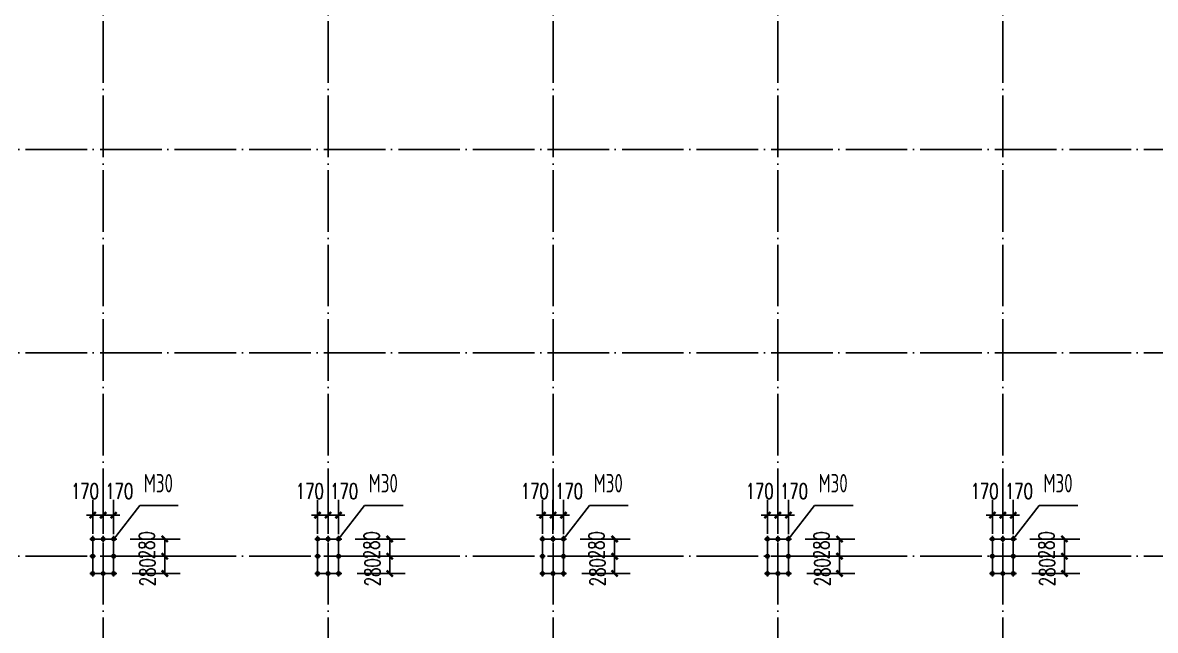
# Model space of a CAD drawing. Extents: x -89996 to 1006241, y -2176 to 440573.
# Drawn here: x 432860 to 469624, y 133138 to 152866 of the extents above; entities that cross this region are included whole.
import ezdxf
from ezdxf.enums import TextEntityAlignment as Align

# ---------------------------------------------------------------- set-up
doc = ezdxf.new("R2010")
doc.units = 0
doc.header["$LTSCALE"] = 1000
doc.header["$MEASUREMENT"] = 0
doc.linetypes.add('DOTE', pattern=[2.42, 2, -0.2, 0.02, -0.2])
for name, color, linetype in [('AXIS', 3, 'Continuous'), ('DOTE', 1, 'DOTE'), ('TEXT', 7, 'Continuous')]:
    doc.layers.add(name, color=color, linetype=linetype)
doc.styles.add('_TCH_DIM_T3', font='SIMPLEX', dxfattribs={"width": 0.705882, "bigfont": 'GBCBIG'})
doc.styles.add('TSSD_Label', font='tssdeng.shx', dxfattribs={"width": 0.7, "bigfont": 'hztxt.shx'})
doc.dimstyles.new('TCH-200-2', dxfattribs={"dimtxt": 500, "dimasz": 200, "dimexe": 500, "dimexo": 600, "dimgap": 252.5, "dimtad": 1, "dimdec": 0, "dimlfac": 0.5, "dimzin": 0, "dimdsep": 46, "dimtxsty": '_TCH_DIM_T3', "dimblk": 'ARCHTICK', "dimcen": 0.09, "dimclrd": 124, "dimclre": 124, "dimclrt": 7, "dimazin": 2, "dimtfac": 1, "dimtdec": 0, "dimtix": 1, "dimtmove": 2, "dimatfit": 3, "dimfxl": 0, "dimtolj": 1, "dimtzin": 0, "dimarcsym": 0})

# ---------------------------------------------------------------- blocks, each defined once
blk = doc.blocks.new('_ArchTick')
at = {"color": 0, "linetype": 'ByBlock', "const_width": 0.4}
blk.add_lwpolyline([(-0.5, -0.5), (0.5, 0.5)], dxfattribs=at)
blk = doc.blocks.new('*D1789')
at = {"color": 124, "linetype": 'ByBlock', "lineweight": -2, "transparency": 16777216}
for p, q in [((435133, 136276), (435133, 137378)), ((435473, 136273), (435473, 137378)), ((435133, 136878), (434933, 136878)), ((435473, 136878), (435133, 136878)), ((435473, 136878), (435673, 136878))]:
    blk.add_line(p, q, dxfattribs=at)
at = {"layer": 'Defpoints', "color": 0, "linetype": 'ByBlock', "transparency": 16777216}
for p in [(435133, 136878), (435133, 135676), (435473, 135673)]:
    blk.add_point(p, dxfattribs=at)
at = {"color": 124, "linetype": 'ByBlock', "lineweight": -2, "transparency": 16777216, "xscale": 200, "yscale": 200, "zscale": 200}
blk.add_blockref('_ArchTick', (435133, 136878), dxfattribs=at)
at = {"color": 124, "linetype": 'ByBlock', "lineweight": -2, "transparency": 16777216, "xscale": 200, "yscale": 200, "zscale": 200, "rotation": 180}
blk.add_blockref('_ArchTick', (435473, 136878), dxfattribs=at)
at = {"color": 7, "linetype": 'ByBlock', "transparency": 16777216, "insert": (434881, 137655), "char_height": 500, "attachment_point": 5, "style": '_TCH_DIM_T3'}
blk.add_mtext('\\A1;170', dxfattribs=at)
blk = doc.blocks.new('*D1790')
at = {"color": 124, "linetype": 'ByBlock', "lineweight": -2, "transparency": 16777216}
for p, q in [((435473, 136273), (435473, 137378)), ((435813, 136263), (435813, 137378)), ((435473, 136878), (435273, 136878)), ((435473, 136878), (435813, 136878)), ((435813, 136878), (436013, 136878))]:
    blk.add_line(p, q, dxfattribs=at)
at = {"layer": 'Defpoints', "color": 0, "linetype": 'ByBlock', "transparency": 16777216}
for p in [(435813, 136878), (435473, 135673), (435813, 135663)]:
    blk.add_point(p, dxfattribs=at)
at = {"color": 124, "linetype": 'ByBlock', "lineweight": -2, "transparency": 16777216, "xscale": 200, "yscale": 200, "zscale": 200}
blk.add_blockref('_ArchTick', (435473, 136878), dxfattribs=at)
at = {"color": 124, "linetype": 'ByBlock', "lineweight": -2, "transparency": 16777216, "xscale": 200, "yscale": 200, "zscale": 200, "rotation": 180}
blk.add_blockref('_ArchTick', (435813, 136878), dxfattribs=at)
at = {"color": 7, "linetype": 'ByBlock', "transparency": 16777216, "insert": (435995, 137655), "char_height": 500, "attachment_point": 5, "style": '_TCH_DIM_T3'}
blk.add_mtext('\\A1;170', dxfattribs=at)
blk = doc.blocks.new('*D1791')
at = {"color": 124, "linetype": 'ByBlock', "lineweight": -2, "transparency": 16777216}
for p, q in [((436353, 136103), (437973, 136103)), ((437473, 136103), (437473, 135543)), ((436413, 135543), (437973, 135543))]:
    blk.add_line(p, q, dxfattribs=at)
at = {"layer": 'Defpoints', "color": 0, "linetype": 'ByBlock', "transparency": 16777216}
for p in [(435753, 136103), (435813, 135543), (437473, 135543)]:
    blk.add_point(p, dxfattribs=at)
at = {"color": 124, "linetype": 'ByBlock', "lineweight": -2, "transparency": 16777216, "xscale": 200, "yscale": 200, "zscale": 200}
for p, rotation in [((437473, 136103), 90), ((437473, 135543), 270)]:
    blk.add_blockref('_ArchTick', p, dxfattribs=dict(at, rotation=rotation))
at = {"color": 7, "linetype": 'ByBlock', "transparency": 16777216, "insert": (436888, 135902), "char_height": 500, "attachment_point": 5, "rotation": 90, "style": '_TCH_DIM_T3'}
blk.add_mtext('\\A1;280', dxfattribs=at)
blk = doc.blocks.new('*D1792')
at = {"color": 124, "linetype": 'ByBlock', "lineweight": -2, "transparency": 16777216}
for p, q in [((436413, 135543), (437973, 135543)), ((437473, 134983), (437473, 135543)), ((436413, 134983), (437973, 134983))]:
    blk.add_line(p, q, dxfattribs=at)
at = {"layer": 'Defpoints', "color": 0, "linetype": 'ByBlock', "transparency": 16777216}
for p in [(435813, 135543), (437473, 135543), (435813, 134983)]:
    blk.add_point(p, dxfattribs=at)
at = {"color": 124, "linetype": 'ByBlock', "lineweight": -2, "transparency": 16777216, "xscale": 200, "yscale": 200, "zscale": 200}
for p, rotation in [((437473, 135543), 90), ((437473, 134983), 270)]:
    blk.add_blockref('_ArchTick', p, dxfattribs=dict(at, rotation=rotation))
at = {"color": 7, "linetype": 'ByBlock', "transparency": 16777216, "insert": (436914, 135024), "char_height": 500, "attachment_point": 5, "rotation": 90, "style": '_TCH_DIM_T3'}
blk.add_mtext('\\A1;280', dxfattribs=at)
blk = doc.blocks.new('*D1793')
at = {"color": 124, "linetype": 'ByBlock', "lineweight": -2, "transparency": 16777216}
for p, q in [((442433, 136276), (442433, 137378)), ((442773, 136273), (442773, 137378)), ((442433, 136878), (442233, 136878)), ((442773, 136878), (442433, 136878)), ((442773, 136878), (442973, 136878))]:
    blk.add_line(p, q, dxfattribs=at)
at = {"layer": 'Defpoints', "color": 0, "linetype": 'ByBlock', "transparency": 16777216}
for p in [(442433, 136878), (442433, 135676), (442773, 135673)]:
    blk.add_point(p, dxfattribs=at)
at = {"color": 124, "linetype": 'ByBlock', "lineweight": -2, "transparency": 16777216, "xscale": 200, "yscale": 200, "zscale": 200}
blk.add_blockref('_ArchTick', (442433, 136878), dxfattribs=at)
at = {"color": 124, "linetype": 'ByBlock', "lineweight": -2, "transparency": 16777216, "xscale": 200, "yscale": 200, "zscale": 200, "rotation": 180}
blk.add_blockref('_ArchTick', (442773, 136878), dxfattribs=at)
at = {"color": 7, "linetype": 'ByBlock', "transparency": 16777216, "insert": (442181, 137655), "char_height": 500, "attachment_point": 5, "style": '_TCH_DIM_T3'}
blk.add_mtext('\\A1;170', dxfattribs=at)
blk = doc.blocks.new('*D1794')
at = {"color": 124, "linetype": 'ByBlock', "lineweight": -2, "transparency": 16777216}
for p, q in [((442773, 136273), (442773, 137378)), ((443113, 136263), (443113, 137378)), ((442773, 136878), (442573, 136878)), ((442773, 136878), (443113, 136878)), ((443113, 136878), (443313, 136878))]:
    blk.add_line(p, q, dxfattribs=at)
at = {"layer": 'Defpoints', "color": 0, "linetype": 'ByBlock', "transparency": 16777216}
for p in [(443113, 136878), (442773, 135673), (443113, 135663)]:
    blk.add_point(p, dxfattribs=at)
at = {"color": 124, "linetype": 'ByBlock', "lineweight": -2, "transparency": 16777216, "xscale": 200, "yscale": 200, "zscale": 200}
blk.add_blockref('_ArchTick', (442773, 136878), dxfattribs=at)
at = {"color": 124, "linetype": 'ByBlock', "lineweight": -2, "transparency": 16777216, "xscale": 200, "yscale": 200, "zscale": 200, "rotation": 180}
blk.add_blockref('_ArchTick', (443113, 136878), dxfattribs=at)
at = {"color": 7, "linetype": 'ByBlock', "transparency": 16777216, "insert": (443295, 137655), "char_height": 500, "attachment_point": 5, "style": '_TCH_DIM_T3'}
blk.add_mtext('\\A1;170', dxfattribs=at)
blk = doc.blocks.new('*D1795')
at = {"color": 124, "linetype": 'ByBlock', "lineweight": -2, "transparency": 16777216}
for p, q in [((443653, 136103), (445273, 136103)), ((444773, 136103), (444773, 135543)), ((443713, 135543), (445273, 135543))]:
    blk.add_line(p, q, dxfattribs=at)
at = {"layer": 'Defpoints', "color": 0, "linetype": 'ByBlock', "transparency": 16777216}
for p in [(443053, 136103), (443113, 135543), (444773, 135543)]:
    blk.add_point(p, dxfattribs=at)
at = {"color": 124, "linetype": 'ByBlock', "lineweight": -2, "transparency": 16777216, "xscale": 200, "yscale": 200, "zscale": 200}
for p, rotation in [((444773, 136103), 90), ((444773, 135543), 270)]:
    blk.add_blockref('_ArchTick', p, dxfattribs=dict(at, rotation=rotation))
at = {"color": 7, "linetype": 'ByBlock', "transparency": 16777216, "insert": (444188, 135902), "char_height": 500, "attachment_point": 5, "rotation": 90, "style": '_TCH_DIM_T3'}
blk.add_mtext('\\A1;280', dxfattribs=at)
blk = doc.blocks.new('*D1796')
at = {"color": 124, "linetype": 'ByBlock', "lineweight": -2, "transparency": 16777216}
for p, q in [((443713, 135543), (445273, 135543)), ((444773, 134983), (444773, 135543)), ((443713, 134983), (445273, 134983))]:
    blk.add_line(p, q, dxfattribs=at)
at = {"layer": 'Defpoints', "color": 0, "linetype": 'ByBlock', "transparency": 16777216}
for p in [(443113, 135543), (444773, 135543), (443113, 134983)]:
    blk.add_point(p, dxfattribs=at)
at = {"color": 124, "linetype": 'ByBlock', "lineweight": -2, "transparency": 16777216, "xscale": 200, "yscale": 200, "zscale": 200}
for p, rotation in [((444773, 135543), 90), ((444773, 134983), 270)]:
    blk.add_blockref('_ArchTick', p, dxfattribs=dict(at, rotation=rotation))
at = {"color": 7, "linetype": 'ByBlock', "transparency": 16777216, "insert": (444214, 135024), "char_height": 500, "attachment_point": 5, "rotation": 90, "style": '_TCH_DIM_T3'}
blk.add_mtext('\\A1;280', dxfattribs=at)
blk = doc.blocks.new('*D1797')
at = {"color": 124, "linetype": 'ByBlock', "lineweight": -2, "transparency": 16777216}
for p, q in [((449733, 136276), (449733, 137378)), ((450073, 136273), (450073, 137378)), ((449733, 136878), (449533, 136878)), ((450073, 136878), (449733, 136878)), ((450073, 136878), (450273, 136878))]:
    blk.add_line(p, q, dxfattribs=at)
at = {"layer": 'Defpoints', "color": 0, "linetype": 'ByBlock', "transparency": 16777216}
for p in [(449733, 136878), (449733, 135676), (450073, 135673)]:
    blk.add_point(p, dxfattribs=at)
at = {"color": 124, "linetype": 'ByBlock', "lineweight": -2, "transparency": 16777216, "xscale": 200, "yscale": 200, "zscale": 200}
blk.add_blockref('_ArchTick', (449733, 136878), dxfattribs=at)
at = {"color": 124, "linetype": 'ByBlock', "lineweight": -2, "transparency": 16777216, "xscale": 200, "yscale": 200, "zscale": 200, "rotation": 180}
blk.add_blockref('_ArchTick', (450073, 136878), dxfattribs=at)
at = {"color": 7, "linetype": 'ByBlock', "transparency": 16777216, "insert": (449481, 137655), "char_height": 500, "attachment_point": 5, "style": '_TCH_DIM_T3'}
blk.add_mtext('\\A1;170', dxfattribs=at)
blk = doc.blocks.new('*D1798')
at = {"color": 124, "linetype": 'ByBlock', "lineweight": -2, "transparency": 16777216}
for p, q in [((450073, 136273), (450073, 137378)), ((450413, 136263), (450413, 137378)), ((450073, 136878), (449873, 136878)), ((450073, 136878), (450413, 136878)), ((450413, 136878), (450613, 136878))]:
    blk.add_line(p, q, dxfattribs=at)
at = {"layer": 'Defpoints', "color": 0, "linetype": 'ByBlock', "transparency": 16777216}
for p in [(450413, 136878), (450073, 135673), (450413, 135663)]:
    blk.add_point(p, dxfattribs=at)
at = {"color": 124, "linetype": 'ByBlock', "lineweight": -2, "transparency": 16777216, "xscale": 200, "yscale": 200, "zscale": 200}
blk.add_blockref('_ArchTick', (450073, 136878), dxfattribs=at)
at = {"color": 124, "linetype": 'ByBlock', "lineweight": -2, "transparency": 16777216, "xscale": 200, "yscale": 200, "zscale": 200, "rotation": 180}
blk.add_blockref('_ArchTick', (450413, 136878), dxfattribs=at)
at = {"color": 7, "linetype": 'ByBlock', "transparency": 16777216, "insert": (450595, 137655), "char_height": 500, "attachment_point": 5, "style": '_TCH_DIM_T3'}
blk.add_mtext('\\A1;170', dxfattribs=at)
blk = doc.blocks.new('*D1799')
at = {"color": 124, "linetype": 'ByBlock', "lineweight": -2, "transparency": 16777216}
for p, q in [((450953, 136103), (452573, 136103)), ((452073, 136103), (452073, 135543)), ((451013, 135543), (452573, 135543))]:
    blk.add_line(p, q, dxfattribs=at)
at = {"layer": 'Defpoints', "color": 0, "linetype": 'ByBlock', "transparency": 16777216}
for p in [(450353, 136103), (450413, 135543), (452073, 135543)]:
    blk.add_point(p, dxfattribs=at)
at = {"color": 124, "linetype": 'ByBlock', "lineweight": -2, "transparency": 16777216, "xscale": 200, "yscale": 200, "zscale": 200}
for p, rotation in [((452073, 136103), 90), ((452073, 135543), 270)]:
    blk.add_blockref('_ArchTick', p, dxfattribs=dict(at, rotation=rotation))
at = {"color": 7, "linetype": 'ByBlock', "transparency": 16777216, "insert": (451488, 135902), "char_height": 500, "attachment_point": 5, "rotation": 90, "style": '_TCH_DIM_T3'}
blk.add_mtext('\\A1;280', dxfattribs=at)
blk = doc.blocks.new('*D1800')
at = {"color": 124, "linetype": 'ByBlock', "lineweight": -2, "transparency": 16777216}
for p, q in [((451013, 135543), (452573, 135543)), ((452073, 134983), (452073, 135543)), ((451013, 134983), (452573, 134983))]:
    blk.add_line(p, q, dxfattribs=at)
at = {"layer": 'Defpoints', "color": 0, "linetype": 'ByBlock', "transparency": 16777216}
for p in [(450413, 135543), (452073, 135543), (450413, 134983)]:
    blk.add_point(p, dxfattribs=at)
at = {"color": 124, "linetype": 'ByBlock', "lineweight": -2, "transparency": 16777216, "xscale": 200, "yscale": 200, "zscale": 200}
for p, rotation in [((452073, 135543), 90), ((452073, 134983), 270)]:
    blk.add_blockref('_ArchTick', p, dxfattribs=dict(at, rotation=rotation))
at = {"color": 7, "linetype": 'ByBlock', "transparency": 16777216, "insert": (451514, 135024), "char_height": 500, "attachment_point": 5, "rotation": 90, "style": '_TCH_DIM_T3'}
blk.add_mtext('\\A1;280', dxfattribs=at)
blk = doc.blocks.new('*D1801')
at = {"color": 124, "linetype": 'ByBlock', "lineweight": -2, "transparency": 16777216}
for p, q in [((457033, 136276), (457033, 137378)), ((457373, 136273), (457373, 137378)), ((457033, 136878), (456833, 136878)), ((457373, 136878), (457033, 136878)), ((457373, 136878), (457573, 136878))]:
    blk.add_line(p, q, dxfattribs=at)
at = {"layer": 'Defpoints', "color": 0, "linetype": 'ByBlock', "transparency": 16777216}
for p in [(457033, 136878), (457033, 135676), (457373, 135673)]:
    blk.add_point(p, dxfattribs=at)
at = {"color": 124, "linetype": 'ByBlock', "lineweight": -2, "transparency": 16777216, "xscale": 200, "yscale": 200, "zscale": 200}
blk.add_blockref('_ArchTick', (457033, 136878), dxfattribs=at)
at = {"color": 124, "linetype": 'ByBlock', "lineweight": -2, "transparency": 16777216, "xscale": 200, "yscale": 200, "zscale": 200, "rotation": 180}
blk.add_blockref('_ArchTick', (457373, 136878), dxfattribs=at)
at = {"color": 7, "linetype": 'ByBlock', "transparency": 16777216, "insert": (456781, 137655), "char_height": 500, "attachment_point": 5, "style": '_TCH_DIM_T3'}
blk.add_mtext('\\A1;170', dxfattribs=at)
blk = doc.blocks.new('*D1802')
at = {"color": 124, "linetype": 'ByBlock', "lineweight": -2, "transparency": 16777216}
for p, q in [((457373, 136273), (457373, 137378)), ((457713, 136263), (457713, 137378)), ((457373, 136878), (457173, 136878)), ((457373, 136878), (457713, 136878)), ((457713, 136878), (457913, 136878))]:
    blk.add_line(p, q, dxfattribs=at)
at = {"layer": 'Defpoints', "color": 0, "linetype": 'ByBlock', "transparency": 16777216}
for p in [(457713, 136878), (457373, 135673), (457713, 135663)]:
    blk.add_point(p, dxfattribs=at)
at = {"color": 124, "linetype": 'ByBlock', "lineweight": -2, "transparency": 16777216, "xscale": 200, "yscale": 200, "zscale": 200}
blk.add_blockref('_ArchTick', (457373, 136878), dxfattribs=at)
at = {"color": 124, "linetype": 'ByBlock', "lineweight": -2, "transparency": 16777216, "xscale": 200, "yscale": 200, "zscale": 200, "rotation": 180}
blk.add_blockref('_ArchTick', (457713, 136878), dxfattribs=at)
at = {"color": 7, "linetype": 'ByBlock', "transparency": 16777216, "insert": (457895, 137655), "char_height": 500, "attachment_point": 5, "style": '_TCH_DIM_T3'}
blk.add_mtext('\\A1;170', dxfattribs=at)
blk = doc.blocks.new('*D1803')
at = {"color": 124, "linetype": 'ByBlock', "lineweight": -2, "transparency": 16777216}
for p, q in [((458253, 136103), (459873, 136103)), ((459373, 136103), (459373, 135543)), ((458313, 135543), (459873, 135543))]:
    blk.add_line(p, q, dxfattribs=at)
at = {"layer": 'Defpoints', "color": 0, "linetype": 'ByBlock', "transparency": 16777216}
for p in [(457653, 136103), (457713, 135543), (459373, 135543)]:
    blk.add_point(p, dxfattribs=at)
at = {"color": 124, "linetype": 'ByBlock', "lineweight": -2, "transparency": 16777216, "xscale": 200, "yscale": 200, "zscale": 200}
for p, rotation in [((459373, 136103), 90), ((459373, 135543), 270)]:
    blk.add_blockref('_ArchTick', p, dxfattribs=dict(at, rotation=rotation))
at = {"color": 7, "linetype": 'ByBlock', "transparency": 16777216, "insert": (458788, 135902), "char_height": 500, "attachment_point": 5, "rotation": 90, "style": '_TCH_DIM_T3'}
blk.add_mtext('\\A1;280', dxfattribs=at)
blk = doc.blocks.new('*D1804')
at = {"color": 124, "linetype": 'ByBlock', "lineweight": -2, "transparency": 16777216}
for p, q in [((458313, 135543), (459873, 135543)), ((459373, 134983), (459373, 135543)), ((458313, 134983), (459873, 134983))]:
    blk.add_line(p, q, dxfattribs=at)
at = {"layer": 'Defpoints', "color": 0, "linetype": 'ByBlock', "transparency": 16777216}
for p in [(457713, 135543), (459373, 135543), (457713, 134983)]:
    blk.add_point(p, dxfattribs=at)
at = {"color": 124, "linetype": 'ByBlock', "lineweight": -2, "transparency": 16777216, "xscale": 200, "yscale": 200, "zscale": 200}
for p, rotation in [((459373, 135543), 90), ((459373, 134983), 270)]:
    blk.add_blockref('_ArchTick', p, dxfattribs=dict(at, rotation=rotation))
at = {"color": 7, "linetype": 'ByBlock', "transparency": 16777216, "insert": (458814, 135024), "char_height": 500, "attachment_point": 5, "rotation": 90, "style": '_TCH_DIM_T3'}
blk.add_mtext('\\A1;280', dxfattribs=at)
blk = doc.blocks.new('*D1805')
at = {"color": 124, "linetype": 'ByBlock', "lineweight": -2, "transparency": 16777216}
for p, q in [((464333, 136276), (464333, 137378)), ((464673, 136273), (464673, 137378)), ((464333, 136878), (464133, 136878)), ((464673, 136878), (464333, 136878)), ((464673, 136878), (464873, 136878))]:
    blk.add_line(p, q, dxfattribs=at)
at = {"layer": 'Defpoints', "color": 0, "linetype": 'ByBlock', "transparency": 16777216}
for p in [(464333, 136878), (464333, 135676), (464673, 135673)]:
    blk.add_point(p, dxfattribs=at)
at = {"color": 124, "linetype": 'ByBlock', "lineweight": -2, "transparency": 16777216, "xscale": 200, "yscale": 200, "zscale": 200}
blk.add_blockref('_ArchTick', (464333, 136878), dxfattribs=at)
at = {"color": 124, "linetype": 'ByBlock', "lineweight": -2, "transparency": 16777216, "xscale": 200, "yscale": 200, "zscale": 200, "rotation": 180}
blk.add_blockref('_ArchTick', (464673, 136878), dxfattribs=at)
at = {"color": 7, "linetype": 'ByBlock', "transparency": 16777216, "insert": (464081, 137655), "char_height": 500, "attachment_point": 5, "style": '_TCH_DIM_T3'}
blk.add_mtext('\\A1;170', dxfattribs=at)
blk = doc.blocks.new('*D1806')
at = {"color": 124, "linetype": 'ByBlock', "lineweight": -2, "transparency": 16777216}
for p, q in [((464673, 136273), (464673, 137378)), ((465013, 136263), (465013, 137378)), ((464673, 136878), (464473, 136878)), ((464673, 136878), (465013, 136878)), ((465013, 136878), (465213, 136878))]:
    blk.add_line(p, q, dxfattribs=at)
at = {"layer": 'Defpoints', "color": 0, "linetype": 'ByBlock', "transparency": 16777216}
for p in [(465013, 136878), (464673, 135673), (465013, 135663)]:
    blk.add_point(p, dxfattribs=at)
at = {"color": 124, "linetype": 'ByBlock', "lineweight": -2, "transparency": 16777216, "xscale": 200, "yscale": 200, "zscale": 200}
blk.add_blockref('_ArchTick', (464673, 136878), dxfattribs=at)
at = {"color": 124, "linetype": 'ByBlock', "lineweight": -2, "transparency": 16777216, "xscale": 200, "yscale": 200, "zscale": 200, "rotation": 180}
blk.add_blockref('_ArchTick', (465013, 136878), dxfattribs=at)
at = {"color": 7, "linetype": 'ByBlock', "transparency": 16777216, "insert": (465195, 137655), "char_height": 500, "attachment_point": 5, "style": '_TCH_DIM_T3'}
blk.add_mtext('\\A1;170', dxfattribs=at)
blk = doc.blocks.new('*D1807')
at = {"color": 124, "linetype": 'ByBlock', "lineweight": -2, "transparency": 16777216}
for p, q in [((465553, 136103), (467173, 136103)), ((466673, 136103), (466673, 135543)), ((465613, 135543), (467173, 135543))]:
    blk.add_line(p, q, dxfattribs=at)
at = {"layer": 'Defpoints', "color": 0, "linetype": 'ByBlock', "transparency": 16777216}
for p in [(464953, 136103), (465013, 135543), (466673, 135543)]:
    blk.add_point(p, dxfattribs=at)
at = {"color": 124, "linetype": 'ByBlock', "lineweight": -2, "transparency": 16777216, "xscale": 200, "yscale": 200, "zscale": 200}
for p, rotation in [((466673, 136103), 90), ((466673, 135543), 270)]:
    blk.add_blockref('_ArchTick', p, dxfattribs=dict(at, rotation=rotation))
at = {"color": 7, "linetype": 'ByBlock', "transparency": 16777216, "insert": (466088, 135902), "char_height": 500, "attachment_point": 5, "rotation": 90, "style": '_TCH_DIM_T3'}
blk.add_mtext('\\A1;280', dxfattribs=at)
blk = doc.blocks.new('*D1808')
at = {"color": 124, "linetype": 'ByBlock', "lineweight": -2, "transparency": 16777216}
for p, q in [((465613, 135543), (467173, 135543)), ((466673, 134983), (466673, 135543)), ((465613, 134983), (467173, 134983))]:
    blk.add_line(p, q, dxfattribs=at)
at = {"layer": 'Defpoints', "color": 0, "linetype": 'ByBlock', "transparency": 16777216}
for p in [(465013, 135543), (466673, 135543), (465013, 134983)]:
    blk.add_point(p, dxfattribs=at)
at = {"color": 124, "linetype": 'ByBlock', "lineweight": -2, "transparency": 16777216, "xscale": 200, "yscale": 200, "zscale": 200}
for p, rotation in [((466673, 135543), 90), ((466673, 134983), 270)]:
    blk.add_blockref('_ArchTick', p, dxfattribs=dict(at, rotation=rotation))
at = {"color": 7, "linetype": 'ByBlock', "transparency": 16777216, "insert": (466114, 135024), "char_height": 500, "attachment_point": 5, "rotation": 90, "style": '_TCH_DIM_T3'}
blk.add_mtext('\\A1;280', dxfattribs=at)

msp = doc.modelspace()

# ---------------------------------------------------------------- linework, layer by layer
for centre in [(435133.48, 136103.22), (435473.48, 136103.22), (435813.48, 136103.22), (442433.48, 136103.22), (442773.48, 136103.22), (443113.48, 136103.22), (449733.48, 136103.22), (450073.48, 136103.22), (450413.48, 136103.22), (457033.48, 136103.22), (457373.48, 136103.22), (457713.48, 136103.22), (464333.48, 136103.22), (464673.48, 136103.22), (465013.48, 136103.22), (435133.48, 135543.22), (435813.48, 135543.22), (442433.48, 135543.22), (443113.48, 135543.22), (449733.48, 135543.22), (450413.48, 135543.22), (457033.48, 135543.22), (457713.48, 135543.22), (464333.48, 135543.22), (465013.48, 135543.22), (435133.48, 134983.22), (435473.48, 134983.22), (435813.48, 134983.22), (442433.48, 134983.22), (442773.48, 134983.22), (443113.48, 134983.22), (449733.48, 134983.22), (450073.48, 134983.22), (450413.48, 134983.22), (457033.48, 134983.22), (457373.48, 134983.22), (457713.48, 134983.22), (464333.48, 134983.22), (464673.48, 134983.22), (465013.48, 134983.22)]:
    msp.add_circle(centre, 58.52)
at = {"layer": 'AXIS'}
for p, q in [((436657.77, 137191.72), (435803.48, 136083.22)), ((437911.79, 137191.72), (436657.77, 137191.72)), ((443957.77, 137191.72), (443103.48, 136083.22)), ((445211.79, 137191.72), (443957.77, 137191.72)), ((451257.77, 137191.72), (450403.48, 136083.22)), ((452511.79, 137191.72), (451257.77, 137191.72)), ((458557.77, 137191.72), (457703.48, 136083.22)), ((459811.79, 137191.72), (458557.77, 137191.72)), ((465857.77, 137191.72), (465003.48, 136083.22)), ((467111.79, 137191.72), (465857.77, 137191.72)), ((435042.81, 136103.22), (435224.15, 136103.22)), ((435133.48, 136002.55), (435133.48, 136203.89)), ((435574.15, 136103.22), (435372.81, 136103.22)), ((435473.48, 136002.55), (435473.48, 136203.89)), ((435914.15, 136103.22), (435712.81, 136103.22)), ((435813.48, 136002.55), (435813.48, 136203.89)), ((442342.81, 136103.22), (442524.15, 136103.22)), ((442433.48, 136002.55), (442433.48, 136203.89)), ((442874.15, 136103.22), (442672.81, 136103.22)), ((442773.48, 136002.55), (442773.48, 136203.89)), ((443214.15, 136103.22), (443012.81, 136103.22)), ((443113.48, 136002.55), (443113.48, 136203.89)), ((449642.81, 136103.22), (449824.15, 136103.22)), ((449733.48, 136002.55), (449733.48, 136203.89)), ((450174.15, 136103.22), (449972.81, 136103.22)), ((450073.48, 136002.55), (450073.48, 136203.89)), ((450514.15, 136103.22), (450312.81, 136103.22)), ((450413.48, 136002.55), (450413.48, 136203.89)), ((456942.81, 136103.22), (457124.15, 136103.22)), ((457033.48, 136002.55), (457033.48, 136203.89)), ((457474.15, 136103.22), (457272.81, 136103.22)), ((457373.48, 136002.55), (457373.48, 136203.89)), ((457814.15, 136103.22), (457612.81, 136103.22)), ((457713.48, 136002.55), (457713.48, 136203.89)), ((464242.81, 136103.22), (464424.15, 136103.22)), ((464333.48, 136002.55), (464333.48, 136203.89)), ((464774.15, 136103.22), (464572.81, 136103.22)), ((464673.48, 136002.55), (464673.48, 136203.89)), ((465114.15, 136103.22), (464912.81, 136103.22)), ((465013.48, 136002.55), (465013.48, 136203.89)), ((435042.81, 135543.22), (435224.15, 135543.22)), ((435133.48, 135643.89), (435133.48, 135442.55)), ((435914.15, 135543.22), (435712.81, 135543.22)), ((435813.48, 135643.89), (435813.48, 135442.55)), ((442342.81, 135543.22), (442524.15, 135543.22)), ((442433.48, 135643.89), (442433.48, 135442.55)), ((443214.15, 135543.22), (443012.81, 135543.22)), ((443113.48, 135643.89), (443113.48, 135442.55)), ((449642.81, 135543.22), (449824.15, 135543.22)), ((449733.48, 135643.89), (449733.48, 135442.55)), ((450514.15, 135543.22), (450312.81, 135543.22)), ((450413.48, 135643.89), (450413.48, 135442.55)), ((456942.81, 135543.22), (457124.15, 135543.22)), ((457033.48, 135643.89), (457033.48, 135442.55)), ((457814.15, 135543.22), (457612.81, 135543.22)), ((457713.48, 135643.89), (457713.48, 135442.55)), ((464242.81, 135543.22), (464424.15, 135543.22)), ((464333.48, 135643.89), (464333.48, 135442.55)), ((465114.15, 135543.22), (464912.81, 135543.22)), ((465013.48, 135643.89), (465013.48, 135442.55)), ((435042.81, 134983.22), (435224.15, 134983.22)), ((435133.48, 135083.89), (435133.48, 134882.55)), ((435574.15, 134983.22), (435372.81, 134983.22)), ((435473.48, 135083.89), (435473.48, 134882.55)), ((435914.15, 134983.22), (435712.81, 134983.22)), ((435813.48, 135083.89), (435813.48, 134882.55)), ((442342.81, 134983.22), (442524.15, 134983.22)), ((442433.48, 135083.89), (442433.48, 134882.55)), ((442874.15, 134983.22), (442672.81, 134983.22)), ((442773.48, 135083.89), (442773.48, 134882.55)), ((443214.15, 134983.22), (443012.81, 134983.22)), ((443113.48, 135083.89), (443113.48, 134882.55)), ((449642.81, 134983.22), (449824.15, 134983.22)), ((449733.48, 135083.89), (449733.48, 134882.55)), ((450174.15, 134983.22), (449972.81, 134983.22)), ((450073.48, 135083.89), (450073.48, 134882.55)), ((450514.15, 134983.22), (450312.81, 134983.22)), ((450413.48, 135083.89), (450413.48, 134882.55)), ((456942.81, 134983.22), (457124.15, 134983.22)), ((457033.48, 135083.89), (457033.48, 134882.55)), ((457474.15, 134983.22), (457272.81, 134983.22)), ((457373.48, 135083.89), (457373.48, 134882.55)), ((457814.15, 134983.22), (457612.81, 134983.22)), ((457713.48, 135083.89), (457713.48, 134882.55)), ((464242.81, 134983.22), (464424.15, 134983.22)), ((464333.48, 135083.89), (464333.48, 134882.55)), ((464774.15, 134983.22), (464572.81, 134983.22)), ((464673.48, 135083.89), (464673.48, 134882.55)), ((465114.15, 134983.22), (464912.81, 134983.22)), ((465013.48, 135083.89), (465013.48, 134882.55))]:
    msp.add_line(p, q, dxfattribs=at)
at = {"layer": 'DOTE'}
for p, q in [((435473.48, 114616.43), (435473.48, 156470.01)), ((442773.48, 114616.43), (442773.48, 156470.01)), ((450073.48, 114616.43), (450073.48, 156470.01)), ((457373.48, 114616.43), (457373.48, 156470.01)), ((464673.48, 114616.43), (464673.48, 156470.01)), ((411173.48, 148743.22), (502173.48, 148743.22)), ((411173.48, 142143.22), (502173.48, 142143.22)), ((411173.48, 135543.22), (502173.48, 135543.22))]:
    msp.add_line(p, q, dxfattribs=at)
for points in [[(435813.48, 136103.22), (435133.48, 136103.22), (435133.48, 134983.22), (435813.48, 134983.22)], [(443113.48, 136103.22), (442433.48, 136103.22), (442433.48, 134983.22), (443113.48, 134983.22)], [(450413.48, 136103.22), (449733.48, 136103.22), (449733.48, 134983.22), (450413.48, 134983.22)], [(457713.48, 136103.22), (457033.48, 136103.22), (457033.48, 134983.22), (457713.48, 134983.22)], [(465013.48, 136103.22), (464333.48, 136103.22), (464333.48, 134983.22), (465013.48, 134983.22)]]:
    msp.add_lwpolyline(points, close=True, dxfattribs=at)

# ---------------------------------------------------------------- texts
at = {"layer": 'TEXT', "style": 'TSSD_Label', "width": 0.7}
for p in [(437265.85, 137433.99), (444565.85, 137433.99), (451865.85, 137433.99), (459165.85, 137433.99), (466465.85, 137433.99)]:
    msp.add_text('M30', height=600, rotation=360, dxfattribs=at).set_placement(p, align=Align.BOTTOM_CENTER)

# ---------------------------------------------------------------- dimensions: what is measured, and where the dimension line sits
at = {"linetype": 'ByBlock'}
for base, p1, p2, angle, picture, middle in [((435133.48, 136878.11), (435473.48, 135673.22), (435133.48, 135675.61), 180, '*D1789', (434881.21, 137654.72)), ((442433.48, 136878.11), (442773.48, 135673.22), (442433.48, 135675.61), 180, '*D1793', (442181.21, 137654.72)), ((449733.48, 136878.11), (450073.48, 135673.22), (449733.48, 135675.61), 180, '*D1797', (449481.21, 137654.72)), ((457033.48, 136878.11), (457373.48, 135673.22), (457033.48, 135675.61), 180, '*D1801', (456781.21, 137654.72)), ((464333.48, 136878.11), (464673.48, 135673.22), (464333.48, 135675.61), 180, '*D1805', (464081.21, 137654.72)), ((437473.43, 135543.22), (435753.48, 136103.22), (435813.48, 135543.22), 90, '*D1791', (436887.92, 135901.95)), ((444773.43, 135543.22), (443053.48, 136103.22), (443113.48, 135543.22), 90, '*D1795', (444187.92, 135901.95)), ((452073.43, 135543.22), (450353.48, 136103.22), (450413.48, 135543.22), 90, '*D1799', (451487.92, 135901.95)), ((459373.43, 135543.22), (457653.48, 136103.22), (457713.48, 135543.22), 90, '*D1803', (458787.92, 135901.95)), ((466673.43, 135543.22), (464953.48, 136103.22), (465013.48, 135543.22), 90, '*D1807', (466087.92, 135901.95)), ((437473.43, 135543.22), (435813.48, 134983.22), (435813.48, 135543.22), 270, '*D1792', (436913.75, 135023.81)), ((444773.43, 135543.22), (443113.48, 134983.22), (443113.48, 135543.22), 270, '*D1796', (444213.75, 135023.81)), ((452073.43, 135543.22), (450413.48, 134983.22), (450413.48, 135543.22), 270, '*D1800', (451513.75, 135023.81)), ((459373.43, 135543.22), (457713.48, 134983.22), (457713.48, 135543.22), 270, '*D1804', (458813.75, 135023.81)), ((466673.43, 135543.22), (465013.48, 134983.22), (465013.48, 135543.22), 270, '*D1808', (466113.75, 135023.81))]:
    dim = msp.add_linear_dim(base=base, p1=p1, p2=p2, angle=angle, dimstyle='TCH-200-2', dxfattribs=at)
    dim.commit()
    dim.dimension.update_dxf_attribs({"geometry": picture, "text_midpoint": middle, "dimtype": 128})
for base, p1, p2, picture, middle in [((435813.48, 136878.11), (435473.48, 135673.22), (435813.48, 135663.13), '*D1790', (435995.14, 137654.72)), ((443113.48, 136878.11), (442773.48, 135673.22), (443113.48, 135663.13), '*D1794', (443295.14, 137654.72)), ((450413.48, 136878.11), (450073.48, 135673.22), (450413.48, 135663.13), '*D1798', (450595.14, 137654.72)), ((457713.48, 136878.11), (457373.48, 135673.22), (457713.48, 135663.13), '*D1802', (457895.14, 137654.72)), ((465013.48, 136878.11), (464673.48, 135673.22), (465013.48, 135663.13), '*D1806', (465195.14, 137654.72))]:
    dim = msp.add_linear_dim(base=base, p1=p1, p2=p2, dimstyle='TCH-200-2', dxfattribs=at)
    dim.commit()
    dim.dimension.update_dxf_attribs({"geometry": picture, "text_midpoint": middle, "dimtype": 128})

doc.saveas('drawing.dxf')
